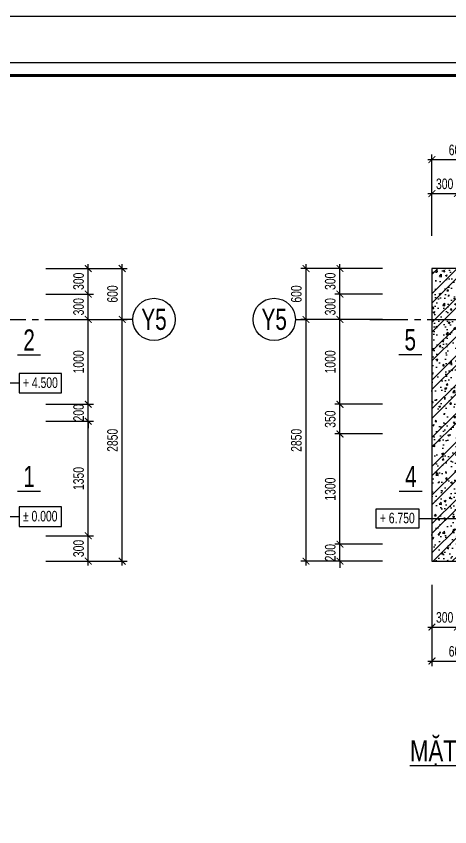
# Model space of a CAD drawing. Header units: millimetres. Extents: x -77370 to 109412, y -14880 to 214694.
# Drawn here: x 56671 to 61783, y 167719 to 177275 of the extents above; entities that cross this region are included whole.
import ezdxf
from ezdxf.enums import TextEntityAlignment as Align

# ---------------------------------------------------------------- set-up
doc = ezdxf.new("R2010")
doc.units = ezdxf.units.MM
doc.header["$LTSCALE"] = 300
doc.header["$MEASUREMENT"] = 0
doc.header["$PDMODE"] = 66
doc.linetypes.add('CENTER2', pattern=[1.125, 0.75, -0.125, 0.125, -0.125])
doc.layers.get('0').update_dxf_attribs({"linetype": 'CONTINUOUS'})
doc.layers.get('DEFPOINTS').update_dxf_attribs({"linetype": 'CONTINUOUS'})
for name, color, linetype in [('CDC-KHUNGTEN', 7, 'CONTINUOUS'), ('CDC.01.AXIS', 160, 'CENTER2'), ('CDC.02.DIM', 1, 'CONTINUOUS'), ('CDC.06.TEXT', 2, 'CONTINUOUS'), ('CDC.09.COLUMN', 4, 'CONTINUOUS'), ('KCS_TEXT', 2, 'CONTINUOUS')]:
    doc.layers.add(name, color=color, linetype=linetype)
doc.styles.add('KCS_SMTEXT', font='arial.ttf', dxfattribs={"width": 0.7})
doc.dimstyles.new('KCS_DIM50', dxfattribs={"dimscale": 2, "dimtxt": 62.5, "dimasz": 40, "dimexe": 30, "dimexo": 0, "dimgap": 25, "dimtad": 1, "dimdec": 0, "dimzin": 13, "dimdsep": 46, "dimtxsty": 'KCS_SMTEXT', "dimblk": 'ARCHTICK', "dimcen": 0, "dimdle": 25, "dimclrd": 1, "dimclre": 1, "dimclrt": 2, "dimadec": 0, "dimazin": 0, "dimtfac": 1, "dimtdec": 0, "dimtix": 1, "dimtmove": 2, "dimatfit": 3, "dimfxl": 1, "dimtolj": 1, "dimtzin": 13, "dimarcsym": 0})

# ---------------------------------------------------------------- blocks, each defined once
blk = doc.blocks.new('_ArchTick')
at = {"color": 0, "linetype": 'ByBlock', "const_width": 0.15}
blk.add_lwpolyline([(-0.5, -0.5), (0.5, 0.5)], dxfattribs=at)
blk = doc.blocks.new('*D844')
at = {"layer": 'CDC.02.DIM', "color": 1, "lineweight": -2, "transparency": 16777216}
for p, q in [((57920.6, 170800.2), (57920.6, 173750.2)), ((57020.6, 173700.2), (57980.6, 173700.2)), ((57020.6, 170850.2), (57980.6, 170850.2))]:
    blk.add_line(p, q, dxfattribs=at)
at = {"layer": 'DEFPOINTS', "color": 0, "transparency": 16777216}
for p in [(57020.6, 173700.2), (57920.6, 173700.2), (57020.6, 170850.2)]:
    blk.add_point(p, dxfattribs=at)
at = {"layer": 'CDC.02.DIM', "color": 1, "lineweight": -2, "transparency": 16777216, "xscale": 80, "yscale": 80, "zscale": 80}
for p, rotation in [((57920.6, 173700.2), 90), ((57920.6, 170850.2), 270)]:
    blk.add_blockref('_ArchTick', p, dxfattribs=dict(at, rotation=rotation))
at = {"layer": 'CDC.02.DIM', "color": 2, "transparency": 16777216, "insert": (57806.8, 172275.2), "char_height": 125, "attachment_point": 5, "rotation": 90, "style": 'KCS_SMTEXT'}
blk.add_mtext('\\A1;2850', dxfattribs=at)
blk = doc.blocks.new('*D845')
at = {"layer": 'CDC.02.DIM', "color": 1, "lineweight": -2, "transparency": 16777216}
for p, q in [((57520.6, 170800.2), (57520.6, 171200.2)), ((57020.6, 171150.2), (57580.6, 171150.2)), ((57020.6, 170850.2), (57580.6, 170850.2))]:
    blk.add_line(p, q, dxfattribs=at)
at = {"layer": 'DEFPOINTS', "color": 0, "transparency": 16777216}
for p in [(57020.6, 171150.2), (57520.6, 171150.2), (57020.6, 170850.2)]:
    blk.add_point(p, dxfattribs=at)
at = {"layer": 'CDC.02.DIM', "color": 1, "lineweight": -2, "transparency": 16777216, "xscale": 80, "yscale": 80, "zscale": 80}
for p, rotation in [((57520.6, 171150.2), 90), ((57520.6, 170850.2), 270)]:
    blk.add_blockref('_ArchTick', p, dxfattribs=dict(at, rotation=rotation))
at = {"layer": 'CDC.02.DIM', "color": 2, "transparency": 16777216, "insert": (57406.8, 171000.2), "char_height": 125, "attachment_point": 5, "rotation": 90, "style": 'KCS_SMTEXT'}
blk.add_mtext('\\A1;300', dxfattribs=at)
blk = doc.blocks.new('*D846')
at = {"layer": 'CDC.02.DIM', "color": 1, "lineweight": -2, "transparency": 16777216}
for p, q in [((57520.6, 173650.2), (57520.6, 174050.2)), ((57020.6, 174000.2), (57580.6, 174000.2)), ((57020.6, 173700.2), (57580.6, 173700.2))]:
    blk.add_line(p, q, dxfattribs=at)
at = {"layer": 'DEFPOINTS', "color": 0, "transparency": 16777216}
for p in [(57020.6, 174000.2), (57520.6, 174000.2), (57020.6, 173700.2)]:
    blk.add_point(p, dxfattribs=at)
at = {"layer": 'CDC.02.DIM', "color": 1, "lineweight": -2, "transparency": 16777216, "xscale": 80, "yscale": 80, "zscale": 80}
for p, rotation in [((57520.6, 174000.2), 90), ((57520.6, 173700.2), 270)]:
    blk.add_blockref('_ArchTick', p, dxfattribs=dict(at, rotation=rotation))
at = {"layer": 'CDC.02.DIM', "color": 2, "transparency": 16777216, "insert": (57406.8, 173850.2), "char_height": 125, "attachment_point": 5, "rotation": 90, "style": 'KCS_SMTEXT'}
blk.add_mtext('\\A1;300', dxfattribs=at)
blk = doc.blocks.new('*D847')
at = {"layer": 'CDC.02.DIM', "color": 1, "lineweight": -2, "transparency": 16777216}
for p, q in [((57520.6, 173950.2), (57520.6, 174350.2)), ((57020.6, 174300.2), (57580.6, 174300.2)), ((57020.6, 174000.2), (57580.6, 174000.2))]:
    blk.add_line(p, q, dxfattribs=at)
at = {"layer": 'DEFPOINTS', "color": 0, "transparency": 16777216}
for p in [(57020.6, 174300.2), (57520.6, 174300.2), (57020.6, 174000.2)]:
    blk.add_point(p, dxfattribs=at)
at = {"layer": 'CDC.02.DIM', "color": 1, "lineweight": -2, "transparency": 16777216, "xscale": 80, "yscale": 80, "zscale": 80}
for p, rotation in [((57520.6, 174300.2), 90), ((57520.6, 174000.2), 270)]:
    blk.add_blockref('_ArchTick', p, dxfattribs=dict(at, rotation=rotation))
at = {"layer": 'CDC.02.DIM', "color": 2, "transparency": 16777216, "insert": (57406.8, 174150.2), "char_height": 125, "attachment_point": 5, "rotation": 90, "style": 'KCS_SMTEXT'}
blk.add_mtext('\\A1;300', dxfattribs=at)
blk = doc.blocks.new('*D848')
at = {"layer": 'CDC.02.DIM', "color": 1, "lineweight": -2, "transparency": 16777216}
for p, q in [((57520.6, 172650.1), (57520.6, 173750.2)), ((57020.6, 173700.2), (57580.6, 173700.2)), ((57020.6, 172700.1), (57580.6, 172700.1))]:
    blk.add_line(p, q, dxfattribs=at)
at = {"layer": 'DEFPOINTS', "color": 0, "transparency": 16777216}
for p in [(57020.6, 173700.2), (57520.6, 173700.2), (57020.6, 172700.1)]:
    blk.add_point(p, dxfattribs=at)
at = {"layer": 'CDC.02.DIM', "color": 1, "lineweight": -2, "transparency": 16777216, "xscale": 80, "yscale": 80, "zscale": 80}
for p, rotation in [((57520.6, 173700.2), 90), ((57520.6, 172700.1), 270)]:
    blk.add_blockref('_ArchTick', p, dxfattribs=dict(at, rotation=rotation))
at = {"layer": 'CDC.02.DIM', "color": 2, "transparency": 16777216, "insert": (57406.8, 173200.1), "char_height": 125, "attachment_point": 5, "rotation": 90, "style": 'KCS_SMTEXT'}
blk.add_mtext('\\A1;1000', dxfattribs=at)
blk = doc.blocks.new('*D849')
at = {"layer": 'CDC.02.DIM', "color": 1, "lineweight": -2, "transparency": 16777216}
for p, q in [((57520.6, 171100.2), (57520.6, 172550.1)), ((57020.6, 172500.1), (57580.6, 172500.1)), ((57020.6, 171150.2), (57580.6, 171150.2))]:
    blk.add_line(p, q, dxfattribs=at)
at = {"layer": 'DEFPOINTS', "color": 0, "transparency": 16777216}
for p in [(57020.6, 172500.1), (57520.6, 172500.1), (57020.6, 171150.2)]:
    blk.add_point(p, dxfattribs=at)
at = {"layer": 'CDC.02.DIM', "color": 1, "lineweight": -2, "transparency": 16777216, "xscale": 80, "yscale": 80, "zscale": 80}
for p, rotation in [((57520.6, 172500.1), 90), ((57520.6, 171150.2), 270)]:
    blk.add_blockref('_ArchTick', p, dxfattribs=dict(at, rotation=rotation))
at = {"layer": 'CDC.02.DIM', "color": 2, "transparency": 16777216, "insert": (57406.8, 171825.1), "char_height": 125, "attachment_point": 5, "rotation": 90, "style": 'KCS_SMTEXT'}
blk.add_mtext('\\A1;1350', dxfattribs=at)
blk = doc.blocks.new('*D850')
at = {"layer": 'CDC.02.DIM', "color": 1, "lineweight": -2, "transparency": 16777216}
for p, q in [((57920.6, 173650.2), (57920.6, 174350.2)), ((57020.6, 174300.2), (57980.6, 174300.2)), ((57020.6, 173700.2), (57980.6, 173700.2))]:
    blk.add_line(p, q, dxfattribs=at)
at = {"layer": 'DEFPOINTS', "color": 0, "transparency": 16777216}
for p in [(57020.6, 174300.2), (57920.6, 174300.2), (57020.6, 173700.2)]:
    blk.add_point(p, dxfattribs=at)
at = {"layer": 'CDC.02.DIM', "color": 1, "lineweight": -2, "transparency": 16777216, "xscale": 80, "yscale": 80, "zscale": 80}
for p, rotation in [((57920.6, 174300.2), 90), ((57920.6, 173700.2), 270)]:
    blk.add_blockref('_ArchTick', p, dxfattribs=dict(at, rotation=rotation))
at = {"layer": 'CDC.02.DIM', "color": 2, "transparency": 16777216, "insert": (57806.8, 174000.2), "char_height": 125, "attachment_point": 5, "rotation": 90, "style": 'KCS_SMTEXT'}
blk.add_mtext('\\A1;600', dxfattribs=at)
blk = doc.blocks.new('*D870')
at = {"layer": 'CDC.02.DIM', "color": 1, "lineweight": -2, "transparency": 16777216}
for p, q in [((61571.9, 170572.9), (61571.9, 170012.9)), ((61871.9, 170572.9), (61871.9, 170012.9)), ((61521.9, 170072.9), (61921.9, 170072.9))]:
    blk.add_line(p, q, dxfattribs=at)
at = {"layer": 'DEFPOINTS', "color": 0, "transparency": 16777216}
for p in [(61571.9, 170572.9), (61871.9, 170572.9), (61871.9, 170072.9)]:
    blk.add_point(p, dxfattribs=at)
at = {"layer": 'CDC.02.DIM', "color": 1, "lineweight": -2, "transparency": 16777216, "xscale": 80, "yscale": 80, "zscale": 80, "rotation": 180}
blk.add_blockref('_ArchTick', (61571.9, 170072.9), dxfattribs=at)
at = {"layer": 'CDC.02.DIM', "color": 1, "lineweight": -2, "transparency": 16777216, "xscale": 80, "yscale": 80, "zscale": 80}
blk.add_blockref('_ArchTick', (61871.9, 170072.9), dxfattribs=at)
at = {"layer": 'CDC.02.DIM', "color": 2, "transparency": 16777216, "insert": (61721.9, 170186.8), "char_height": 125, "attachment_point": 5, "style": 'KCS_SMTEXT'}
blk.add_mtext('\\A1;300', dxfattribs=at)
blk = doc.blocks.new('*D873')
at = {"layer": 'CDC.02.DIM', "color": 1, "lineweight": -2, "transparency": 16777216}
for p, q in [((60087.7, 170800.2), (60087.7, 173750.2)), ((60987.7, 173700.2), (60027.7, 173700.2)), ((60987.7, 170850.2), (60027.7, 170850.2))]:
    blk.add_line(p, q, dxfattribs=at)
at = {"layer": 'DEFPOINTS', "color": 0, "transparency": 16777216}
for p in [(60087.7, 173700.2), (60987.7, 173700.2), (60987.7, 170850.2)]:
    blk.add_point(p, dxfattribs=at)
at = {"layer": 'CDC.02.DIM', "color": 1, "lineweight": -2, "transparency": 16777216, "xscale": 80, "yscale": 80, "zscale": 80}
for p, rotation in [((60087.7, 173700.2), 90), ((60087.7, 170850.2), 270)]:
    blk.add_blockref('_ArchTick', p, dxfattribs=dict(at, rotation=rotation))
at = {"layer": 'CDC.02.DIM', "color": 2, "transparency": 16777216, "insert": (59973.9, 172275.2), "char_height": 125, "attachment_point": 5, "rotation": 90, "style": 'KCS_SMTEXT'}
blk.add_mtext('\\A1;2850', dxfattribs=at)
blk = doc.blocks.new('*D874')
at = {"layer": 'CDC.02.DIM', "color": 1, "lineweight": -2, "transparency": 16777216}
for p, q in [((60487.7, 171050.2), (60487.7, 171130.2)), ((60987.7, 171050.2), (60427.7, 171050.2)), ((60487.7, 170850.2), (60487.7, 171050.2)), ((60987.7, 170850.2), (60427.7, 170850.2)), ((60487.7, 170850.2), (60487.7, 170770.2))]:
    blk.add_line(p, q, dxfattribs=at)
at = {"layer": 'DEFPOINTS', "color": 0, "transparency": 16777216}
for p in [(60487.7, 171050.2), (60987.7, 171050.2), (60987.7, 170850.2)]:
    blk.add_point(p, dxfattribs=at)
at = {"layer": 'CDC.02.DIM', "color": 1, "lineweight": -2, "transparency": 16777216, "xscale": 80, "yscale": 80, "zscale": 80}
for p, rotation in [((60487.7, 171050.2), 270), ((60487.7, 170850.2), 90)]:
    blk.add_blockref('_ArchTick', p, dxfattribs=dict(at, rotation=rotation))
at = {"layer": 'CDC.02.DIM', "color": 2, "transparency": 16777216, "insert": (60373.9, 170950.2), "char_height": 125, "attachment_point": 5, "rotation": 90, "style": 'KCS_SMTEXT'}
blk.add_mtext('\\A1;200', dxfattribs=at)
blk = doc.blocks.new('*D875')
at = {"layer": 'CDC.02.DIM', "color": 1, "lineweight": -2, "transparency": 16777216}
for p, q in [((60487.7, 173650.2), (60487.7, 174050.2)), ((60987.7, 174000.2), (60427.7, 174000.2)), ((60987.7, 173700.2), (60427.7, 173700.2))]:
    blk.add_line(p, q, dxfattribs=at)
at = {"layer": 'DEFPOINTS', "color": 0, "transparency": 16777216}
for p in [(60487.7, 174000.2), (60987.7, 174000.2), (60987.7, 173700.2)]:
    blk.add_point(p, dxfattribs=at)
at = {"layer": 'CDC.02.DIM', "color": 1, "lineweight": -2, "transparency": 16777216, "xscale": 80, "yscale": 80, "zscale": 80}
for p, rotation in [((60487.7, 174000.2), 90), ((60487.7, 173700.2), 270)]:
    blk.add_blockref('_ArchTick', p, dxfattribs=dict(at, rotation=rotation))
at = {"layer": 'CDC.02.DIM', "color": 2, "transparency": 16777216, "insert": (60373.8, 173850.2), "char_height": 125, "attachment_point": 5, "rotation": 90, "style": 'KCS_SMTEXT'}
blk.add_mtext('\\A1;300', dxfattribs=at)
blk = doc.blocks.new('*D876')
at = {"layer": 'CDC.02.DIM', "color": 1, "lineweight": -2, "transparency": 16777216}
for p, q in [((60987.7, 172700.1), (60427.7, 172700.1)), ((60487.7, 172300.1), (60487.7, 172750.1)), ((60987.7, 172350.1), (60427.7, 172350.1))]:
    blk.add_line(p, q, dxfattribs=at)
at = {"layer": 'DEFPOINTS', "color": 0, "transparency": 16777216}
for p in [(60487.7, 172700.1), (60987.7, 172700.1), (60987.7, 172350.1)]:
    blk.add_point(p, dxfattribs=at)
at = {"layer": 'CDC.02.DIM', "color": 1, "lineweight": -2, "transparency": 16777216, "xscale": 80, "yscale": 80, "zscale": 80}
for p, rotation in [((60487.7, 172700.1), 90), ((60487.7, 172350.1), 270)]:
    blk.add_blockref('_ArchTick', p, dxfattribs=dict(at, rotation=rotation))
at = {"layer": 'CDC.02.DIM', "color": 2, "transparency": 16777216, "insert": (60373.8, 172525.1), "char_height": 125, "attachment_point": 5, "rotation": 90, "style": 'KCS_SMTEXT'}
blk.add_mtext('\\A1;350', dxfattribs=at)
blk = doc.blocks.new('*D877')
at = {"layer": 'CDC.02.DIM', "color": 1, "lineweight": -2, "transparency": 16777216}
for p, q in [((60487.7, 173950.2), (60487.7, 174350.2)), ((60987.7, 174300.2), (60427.7, 174300.2)), ((60987.7, 174000.2), (60427.7, 174000.2))]:
    blk.add_line(p, q, dxfattribs=at)
at = {"layer": 'DEFPOINTS', "color": 0, "transparency": 16777216}
for p in [(60487.7, 174300.2), (60987.7, 174300.2), (60987.7, 174000.2)]:
    blk.add_point(p, dxfattribs=at)
at = {"layer": 'CDC.02.DIM', "color": 1, "lineweight": -2, "transparency": 16777216, "xscale": 80, "yscale": 80, "zscale": 80}
for p, rotation in [((60487.7, 174300.2), 90), ((60487.7, 174000.2), 270)]:
    blk.add_blockref('_ArchTick', p, dxfattribs=dict(at, rotation=rotation))
at = {"layer": 'CDC.02.DIM', "color": 2, "transparency": 16777216, "insert": (60373.8, 174150.2), "char_height": 125, "attachment_point": 5, "rotation": 90, "style": 'KCS_SMTEXT'}
blk.add_mtext('\\A1;300', dxfattribs=at)
blk = doc.blocks.new('*D878')
at = {"layer": 'CDC.02.DIM', "color": 1, "lineweight": -2, "transparency": 16777216}
for p, q in [((60487.7, 172650.1), (60487.7, 173750.2)), ((60987.7, 173700.2), (60427.7, 173700.2)), ((60987.7, 172700.1), (60427.7, 172700.1))]:
    blk.add_line(p, q, dxfattribs=at)
at = {"layer": 'DEFPOINTS', "color": 0, "transparency": 16777216}
for p in [(60487.7, 173700.2), (60987.7, 173700.2), (60987.7, 172700.1)]:
    blk.add_point(p, dxfattribs=at)
at = {"layer": 'CDC.02.DIM', "color": 1, "lineweight": -2, "transparency": 16777216, "xscale": 80, "yscale": 80, "zscale": 80}
for p, rotation in [((60487.7, 173700.2), 90), ((60487.7, 172700.1), 270)]:
    blk.add_blockref('_ArchTick', p, dxfattribs=dict(at, rotation=rotation))
at = {"layer": 'CDC.02.DIM', "color": 2, "transparency": 16777216, "insert": (60373.9, 173200.1), "char_height": 125, "attachment_point": 5, "rotation": 90, "style": 'KCS_SMTEXT'}
blk.add_mtext('\\A1;1000', dxfattribs=at)
blk = doc.blocks.new('*D879')
at = {"layer": 'CDC.02.DIM', "color": 1, "lineweight": -2, "transparency": 16777216}
for p, q in [((60987.7, 172350.1), (60427.7, 172350.1)), ((60487.7, 171000.2), (60487.7, 172400.1)), ((60987.7, 171050.2), (60427.7, 171050.2))]:
    blk.add_line(p, q, dxfattribs=at)
at = {"layer": 'DEFPOINTS', "color": 0, "transparency": 16777216}
for p in [(60487.7, 172350.1), (60987.7, 172350.1), (60987.7, 171050.2)]:
    blk.add_point(p, dxfattribs=at)
at = {"layer": 'CDC.02.DIM', "color": 1, "lineweight": -2, "transparency": 16777216, "xscale": 80, "yscale": 80, "zscale": 80}
for p, rotation in [((60487.7, 172350.1), 90), ((60487.7, 171050.2), 270)]:
    blk.add_blockref('_ArchTick', p, dxfattribs=dict(at, rotation=rotation))
at = {"layer": 'CDC.02.DIM', "color": 2, "transparency": 16777216, "insert": (60373.8, 171700.1), "char_height": 125, "attachment_point": 5, "rotation": 90, "style": 'KCS_SMTEXT'}
blk.add_mtext('\\A1;1300', dxfattribs=at)
blk = doc.blocks.new('*D880')
at = {"layer": 'CDC.02.DIM', "color": 1, "lineweight": -2, "transparency": 16777216}
for p, q in [((60087.7, 173650.2), (60087.7, 174350.2)), ((60987.7, 174300.2), (60027.7, 174300.2)), ((60987.7, 173700.2), (60027.7, 173700.2))]:
    blk.add_line(p, q, dxfattribs=at)
at = {"layer": 'DEFPOINTS', "color": 0, "transparency": 16777216}
for p in [(60087.7, 174300.2), (60987.7, 174300.2), (60987.7, 173700.2)]:
    blk.add_point(p, dxfattribs=at)
at = {"layer": 'CDC.02.DIM', "color": 1, "lineweight": -2, "transparency": 16777216, "xscale": 80, "yscale": 80, "zscale": 80}
for p, rotation in [((60087.7, 174300.2), 90), ((60087.7, 173700.2), 270)]:
    blk.add_blockref('_ArchTick', p, dxfattribs=dict(at, rotation=rotation))
at = {"layer": 'CDC.02.DIM', "color": 2, "transparency": 16777216, "insert": (59973.9, 174000.2), "char_height": 125, "attachment_point": 5, "rotation": 90, "style": 'KCS_SMTEXT'}
blk.add_mtext('\\A1;600', dxfattribs=at)
blk = doc.blocks.new('*D881')
at = {"layer": 'CDC.02.DIM', "color": 1, "lineweight": -2, "transparency": 16777216}
for p, q in [((61571.9, 170572.9), (61571.9, 169612.9)), ((62171.9, 170572.9), (62171.9, 169612.9)), ((61521.9, 169672.9), (62221.9, 169672.9))]:
    blk.add_line(p, q, dxfattribs=at)
at = {"layer": 'DEFPOINTS', "color": 0, "transparency": 16777216}
for p in [(61571.9, 170572.9), (62171.9, 170572.9), (62171.9, 169672.9)]:
    blk.add_point(p, dxfattribs=at)
at = {"layer": 'CDC.02.DIM', "color": 1, "lineweight": -2, "transparency": 16777216, "xscale": 80, "yscale": 80, "zscale": 80, "rotation": 180}
blk.add_blockref('_ArchTick', (61571.9, 169672.9), dxfattribs=at)
at = {"layer": 'CDC.02.DIM', "color": 1, "lineweight": -2, "transparency": 16777216, "xscale": 80, "yscale": 80, "zscale": 80}
blk.add_blockref('_ArchTick', (62171.9, 169672.9), dxfattribs=at)
at = {"layer": 'CDC.02.DIM', "color": 2, "transparency": 16777216, "insert": (61871.9, 169786.8), "char_height": 125, "attachment_point": 5, "style": 'KCS_SMTEXT'}
blk.add_mtext('\\A1;600', dxfattribs=at)
blk = doc.blocks.new('*D886')
at = {"layer": 'CDC.02.DIM', "color": 1, "lineweight": -2, "transparency": 16777216}
for p, q in [((61521.9, 175184.3), (61921.9, 175184.3)), ((61571.9, 174684.3), (61571.9, 175244.3)), ((61871.9, 174684.3), (61871.9, 175244.3))]:
    blk.add_line(p, q, dxfattribs=at)
at = {"layer": 'DEFPOINTS', "color": 0, "transparency": 16777216}
for p in [(61871.9, 175184.3), (61571.9, 174684.3), (61871.9, 174684.3)]:
    blk.add_point(p, dxfattribs=at)
at = {"layer": 'CDC.02.DIM', "color": 1, "lineweight": -2, "transparency": 16777216, "xscale": 80, "yscale": 80, "zscale": 80, "rotation": 180}
blk.add_blockref('_ArchTick', (61571.9, 175184.3), dxfattribs=at)
at = {"layer": 'CDC.02.DIM', "color": 1, "lineweight": -2, "transparency": 16777216, "xscale": 80, "yscale": 80, "zscale": 80}
blk.add_blockref('_ArchTick', (61871.9, 175184.3), dxfattribs=at)
at = {"layer": 'CDC.02.DIM', "color": 2, "transparency": 16777216, "insert": (61721.9, 175298.2), "char_height": 125, "attachment_point": 5, "style": 'KCS_SMTEXT'}
blk.add_mtext('\\A1;300', dxfattribs=at)
blk = doc.blocks.new('*D889')
at = {"layer": 'CDC.02.DIM', "color": 1, "lineweight": -2, "transparency": 16777216}
for p, q in [((61521.9, 175584.3), (62221.9, 175584.3)), ((61571.9, 174684.3), (61571.9, 175644.3)), ((62171.9, 174684.3), (62171.9, 175644.3))]:
    blk.add_line(p, q, dxfattribs=at)
at = {"layer": 'DEFPOINTS', "color": 0, "transparency": 16777216}
for p in [(62171.9, 175584.3), (61571.9, 174684.3), (62171.9, 174684.3)]:
    blk.add_point(p, dxfattribs=at)
at = {"layer": 'CDC.02.DIM', "color": 1, "lineweight": -2, "transparency": 16777216, "xscale": 80, "yscale": 80, "zscale": 80, "rotation": 180}
blk.add_blockref('_ArchTick', (61571.9, 175584.3), dxfattribs=at)
at = {"layer": 'CDC.02.DIM', "color": 1, "lineweight": -2, "transparency": 16777216, "xscale": 80, "yscale": 80, "zscale": 80}
blk.add_blockref('_ArchTick', (62171.9, 175584.3), dxfattribs=at)
at = {"layer": 'CDC.02.DIM', "color": 2, "transparency": 16777216, "insert": (61871.9, 175698.1), "char_height": 125, "attachment_point": 5, "style": 'KCS_SMTEXT'}
blk.add_mtext('\\A1;600', dxfattribs=at)
blk = doc.blocks.new('*D619')
at = {"layer": 'CDC.02.DIM', "color": 1, "lineweight": -2, "transparency": 16777216}
for p, q in [((57020.6, 172700.1), (57580.6, 172700.1)), ((57520.6, 172700.1), (57520.6, 172780.1)), ((57520.6, 172500.1), (57520.6, 172700.1)), ((57020.6, 172500.1), (57580.6, 172500.1)), ((57520.6, 172500.1), (57520.6, 172420.1))]:
    blk.add_line(p, q, dxfattribs=at)
at = {"layer": 'DEFPOINTS', "color": 0, "transparency": 16777216}
for p in [(57020.6, 172700.1), (57520.6, 172700.1), (57020.6, 172500.1)]:
    blk.add_point(p, dxfattribs=at)
at = {"layer": 'CDC.02.DIM', "color": 1, "lineweight": -2, "transparency": 16777216, "xscale": 80, "yscale": 80, "zscale": 80}
for p, rotation in [((57520.6, 172700.1), 270), ((57520.6, 172500.1), 90)]:
    blk.add_blockref('_ArchTick', p, dxfattribs=dict(at, rotation=rotation))
at = {"layer": 'CDC.02.DIM', "color": 2, "transparency": 16777216, "insert": (57406.8, 172600.1), "char_height": 125, "attachment_point": 5, "rotation": 90, "style": 'KCS_SMTEXT'}
blk.add_mtext('\\A1;200', dxfattribs=at)
blk = doc.blocks.new('Khung tên chuẩn')
at = {"layer": 'CDC-KHUNGTEN', "color": 8}
blk.add_lwpolyline([(75096, 1100), (83000, 1100), (83000, 58300), (3000, 58300), (3000, 1100), (75096, 1100)], dxfattribs=at)
at = {"layer": 'CDC-KHUNGTEN', "color": 255, "lineweight": 60}
blk.add_lwpolyline([(74900, 1400), (74900, 58000), (3300, 58000), (3300, 1400), (74900, 1400)], close=True, dxfattribs=at)
at = {"layer": 'DEFPOINTS', "color": 1, "ltscale": 0.2}
blk.add_lwpolyline([(0, 0), (0, 59400), (84100, 59400), (84100, 0), (0, 0)], close=True, dxfattribs=at)

msp = doc.modelspace()

# ---------------------------------------------------------------- hatches: boundary and pattern name
at = {"layer": 'CDC.09.COLUMN'}
h = msp.add_hatch(dxfattribs=at)
h.set_pattern_fill('BETONG', color=8, scale=30)
h.set_pattern_definition([(45, (-280228.6, 32116.58), (-169.70563, 169.70563), []), (45, (-280116.1, 32116.58), (-169.70563, 169.70563), []), (50, (-280228.6, 32116.58), (215.178055, -18.82564), [22.5, -247.5]), (355, (-280228.6, 32116.58), (-41.6254, 225.65764), [18, -198]), (100.4514, (-280210.66, 32115), (173.55281, 206.83186), [19.12206, -210.34263]), (46.1842, (-280228.6, 32176.58), (320.17231, -49.6557), [33.75, -371.25]), (96.6356, (-280201.9, 32172.44), (280.3988, 292.23536), [28.6831, -315.5139]), (351.1842, (-280228.6, 32176.58), (280.39858, 292.23558), [27, -297]), (21, (-280198.6, 32161.58), (179.072116, -120.78567), [22.5, -247.5]), (326, (-280198.6, 32161.58), (72.9946, 217.54501), [18, -198]), (71.4514, (-280183.67, 32151.5), (252.06679, 96.75915), [19.12206, -210.34263]), (37.5, (-280228.6, 32116.576), (3.647957, 99.868156), [0, -195.6, 0, -201, 0, -198.75]), (7.5, (-280228.6, 32116.58), (78.92086, 118.323514), [0, -114.6, 0, -191.1, 0, -75.75]), (327.5, (-280295.5, 32116.576), (160.14673, -6.766462), [0, -75, 0, -234, 0, -310.5]), (317.5, (-280325.5, 32116.58), (174.95585, 30.031495), [0, -97.5, 0, -155.4, 0, -220.5])])
h.paths.add_polyline_path([(61871.9, 174000.2), (64571.9, 174000.2), (64571.9, 174300.2), (61571.9, 174300.2), (61571.9, 170850.2), (61871.9, 170850.2)])

# ---------------------------------------------------------------- linework, layer by layer
at = {"layer": 'CDC.01.AXIS', "ltscale": 2}
for p, q in [((50259.4, 173700.2), (57221.4, 173700.2)), ((60839.8, 173700.2), (67801.8, 173700.2))]:
    msp.add_line(p, q, dxfattribs=at)
at = {"layer": 'CDC.02.DIM', "linetype": 'ByBlock'}
for p, q in [((56704.9, 172948.5), (56493.3, 172948.5)), ((56704.9, 171374.4), (56493.3, 171374.4)), ((61416.3, 171352.9), (62218.1, 171352.9))]:
    msp.add_line(p, q, dxfattribs=at)
for points in [[(57206.1, 173063.9), (56704.9, 173063.9), (56704.9, 172833.2), (57206.1, 172833.2)], [(57206.1, 171489.3), (56704.9, 171489.3), (56704.9, 171259.6), (57206.1, 171259.6)], [(60915.1, 171468.2), (61416.3, 171468.2), (61416.3, 171237.5), (60915.1, 171237.5)]]:
    msp.add_lwpolyline(points, close=True, dxfattribs=at)
at = {"layer": 'CDC.02.DIM'}
for centre in [(58295.6, 173700.2), (59712.7, 173700.2)]:
    msp.add_circle(centre, 250, dxfattribs=at)
at = {"layer": 'CDC.09.COLUMN'}
msp.add_lwpolyline([(61571.9, 170850.2), (61871.9, 170850.2), (61871.9, 174000.2), (64571.9, 174000.2), (64571.9, 174300.2), (61571.9, 174300.2)], close=True, dxfattribs=at)
at = {"layer": 'KCS_TEXT', "color": 1}
for p, q in [((58045.6, 173700.2), (57920.6, 173700.2)), ((59962.7, 173700.2), (60087.7, 173700.2))]:
    msp.add_line(p, q, dxfattribs=at)

# ---------------------------------------------------------------- block references
at = {"xscale": 0.5000000002619345, "yscale": 0.5000000002619345, "zscale": 0.5000000002619345}
msp.add_blockref('Khung tên chuẩn', (46255, 147575.5), dxfattribs=at)

# ---------------------------------------------------------------- texts
at = {"layer": 'CDC.02.DIM', "color": 2, "linetype": 'ByBlock', "style": 'KCS_SMTEXT', "width": 0.7}
for s, p in [('+ 4.500', (56750.8, 172892.2)), ('%%P 0.000', (56750.8, 171318.6))]:
    msp.add_text(s, height=125, rotation=360, dxfattribs=at).set_placement(p)
at = {"layer": 'CDC.06.TEXT', "color": 4, "style": 'KCS_SMTEXT', "width": 0.7}
for p in [(58295.6, 173700.2), (59712.7, 173700.2)]:
    msp.add_text('Y5', height=250, dxfattribs=at).set_placement(p, align=Align.MIDDLE)
at = {"layer": 'CDC.06.TEXT', "color": 4, "linetype": 'ByBlock', "style": 'KCS_SMTEXT', "width": 0.7}
for s, p in [('%%U 2 ', (56822.8, 173459.5, -31924.4)), ('%%U 5 ', (61316.5, 173459.5, -31924.4)), ('%%U 1 ', (56822.8, 171849.2, -31924.4)), ('%%U 4 ', (61322.9, 171849.2, -31924.4))]:
    msp.add_text(s, height=250, dxfattribs=at).set_placement(p, align=Align.MIDDLE)
at = {"layer": 'CDC.06.TEXT', "linetype": 'ByBlock', "style": 'KCS_SMTEXT', "width": 0.7}
msp.add_text('+ 6.750', height=125, dxfattribs=at).set_placement((60958.3, 171296.6))
at = {"layer": 'CDC.06.TEXT', "color": 4, "style": 'KCS_SMTEXT', "width": 0.75}
msp.add_text('%%UMẶT BẰNG BỐ TRÍ THÉP THANG SỐ 2 - TẦNG 2', height=250, rotation=360, dxfattribs=at).set_placement((64274.5, 168625), align=Align.MIDDLE)

# ---------------------------------------------------------------- dimensions: what is measured, and where the dimension line sits
at = {"layer": 'CDC.02.DIM'}
for base, p1, p2, picture, middle in [((62171.9, 175584.3), (61571.9, 174684.3), (62171.9, 174684.3), '*D889', (61871.9, 175698.1)), ((61871.9, 175184.3), (61571.9, 174684.3), (61871.9, 174684.3), '*D886', (61721.9, 175298.2)), ((61871.9, 170072.9), (61571.9, 170572.9), (61871.9, 170572.9), '*D870', (61721.9, 170186.8)), ((62171.9, 169672.9), (61571.9, 170572.9), (62171.9, 170572.9), '*D881', (61871.9, 169786.8))]:
    dim = msp.add_linear_dim(base=base, p1=p1, p2=p2, dimstyle='KCS_DIM50', dxfattribs=at)
    dim.commit()
    dim.dimension.update_dxf_attribs({"geometry": picture, "text_midpoint": middle})
for base, p1, p2, picture, middle in [((57520.6, 174300.2), (57020.6, 174000.2), (57020.6, 174300.2), '*D847', (57406.8, 174150.2)), ((57920.6, 174300.2), (57020.6, 173700.2), (57020.6, 174300.2), '*D850', (57806.8, 174000.2)), ((60087.7, 174300.2), (60987.7, 173700.2), (60987.7, 174300.2), '*D880', (59973.9, 174000.2)), ((60487.7, 174300.2), (60987.7, 174000.2), (60987.7, 174300.2), '*D877', (60373.8, 174150.2)), ((57520.6, 174000.2), (57020.6, 173700.2), (57020.6, 174000.2), '*D846', (57406.8, 173850.2)), ((60487.7, 174000.2), (60987.7, 173700.2), (60987.7, 174000.2), '*D875', (60373.8, 173850.2)), ((57920.6, 173700.2), (57020.6, 170850.2), (57020.6, 173700.2), '*D844', (57806.8, 172275.2)), ((57520.6, 173700.2), (57020.6, 172700.1), (57020.6, 173700.2), '*D848', (57406.8, 173200.1)), ((60087.7, 173700.2), (60987.7, 170850.2), (60987.7, 173700.2), '*D873', (59973.9, 172275.2)), ((60487.7, 173700.2), (60987.7, 172700.1), (60987.7, 173700.2), '*D878', (60373.9, 173200.1)), ((57520.6, 172700.1), (57020.6, 172500.1), (57020.6, 172700.1), '*D619', (57406.8, 172600.1)), ((60487.7, 172700.1), (60987.7, 172350.1), (60987.7, 172700.1), '*D876', (60373.8, 172525.1)), ((57520.6, 172500.1), (57020.6, 171150.2), (57020.6, 172500.1), '*D849', (57406.8, 171825.1)), ((60487.7, 172350.1), (60987.7, 171050.2), (60987.7, 172350.1), '*D879', (60373.8, 171700.1)), ((57520.6, 171150.2), (57020.6, 170850.2), (57020.6, 171150.2), '*D845', (57406.8, 171000.2)), ((60487.7, 171050.2), (60987.7, 170850.2), (60987.7, 171050.2), '*D874', (60373.9, 170950.2))]:
    dim = msp.add_linear_dim(base=base, p1=p1, p2=p2, angle=90, dimstyle='KCS_DIM50', dxfattribs=at)
    dim.commit()
    dim.dimension.update_dxf_attribs({"geometry": picture, "text_midpoint": middle})

doc.saveas('drawing.dxf')
